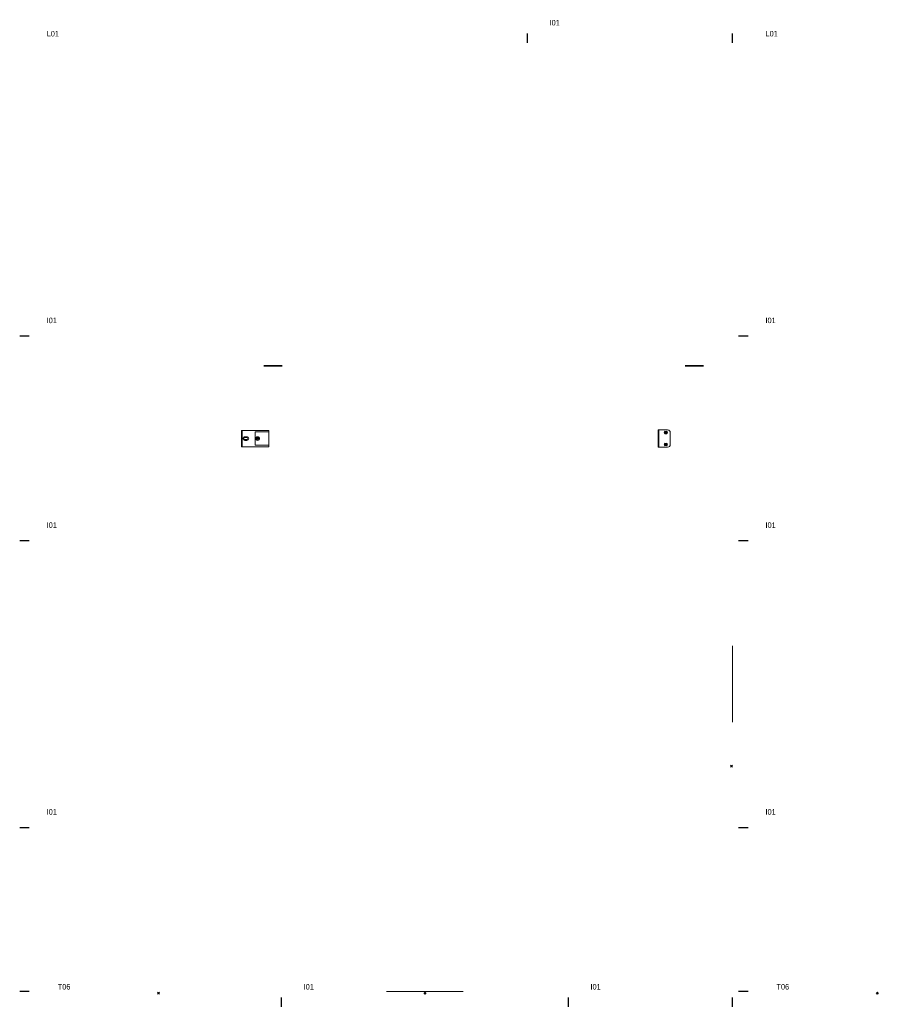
# Model space of a CAD drawing. Header units: inches. Extents: x 162 to 11993, y 18 to 332.
# Drawn here: x 7916.2 to 8043.2, y 41.7 to 187.2 of the extents above; entities that cross this region are included whole.
import ezdxf
from ezdxf.enums import TextEntityAlignment as Align

# ---------------------------------------------------------------- set-up
doc = ezdxf.new("R2010")
doc.units = ezdxf.units.IN
doc.header["$MEASUREMENT"] = 0
for name, color, linetype in [('DD2D_Geometry', 7, 'Continuous'), ('ENFASIS NEW', 7, 'Continuous'), ('Id Unión', 7, 'Continuous'), ('PV-26D', 7, 'Continuous')]:
    doc.layers.add(name, color=color, linetype=linetype)
doc.styles.get("Standard").update_dxf_attribs({"font": 'stylu.ttf'})

# ---------------------------------------------------------------- blocks, each defined once
blk = doc.blocks.new('DD40102466AB')
at = {"color": 1}
for p, q in [((0.0035, -0.0035), (-0.0035, 0.0035)), ((0.0035, 0.0035), (-0.0035, -0.0035))]:
    blk.add_line(p, q, dxfattribs=at)
blk.add_point((0, 0))
blk.add_point((0, 0))
blk.add_point((0, 0), dxfattribs=at)
blk = doc.blocks.new('DD40102442AB')
at = {"color": 1}
for p, q in [((0.0035, -0.0035), (-0.0035, 0.0035)), ((0.0035, 0.0035), (-0.0035, -0.0035))]:
    blk.add_line(p, q, dxfattribs=at)
blk.add_point((0, 0))
blk.add_point((0, 0))
blk.add_point((0, 0), dxfattribs=at)
blk = doc.blocks.new('DD40123072AB')
at = {"layer": 'PV-26D'}
for p, q in [((-0.8175, -0.1166, 0.75), (-0.7495, -0.1166, 0.75)), ((-0.7495, -0.1167, 0.75), (-0.8175, -0.1167, 0.75)), ((0.8175, -0.1166, 0.75), (0.7495, -0.1166, 0.75)), ((0.7495, -0.1167, 0.75), (0.8175, -0.1167, 0.75))]:
    blk.add_line(p, q, dxfattribs=at)
blk = doc.blocks.new('DD305172S')
at = {"color": 0, "linetype": 'Continuous', "lineweight": 0}
for p, q in [((-0.06, 0.0305, 0.722), (-0.0573, 0.0305, 0.722)), ((-0.06, -0.0305, 0.722), (-0.06, 0.0305, 0.722)), ((-0.0573, 0.0305, 0.722), (0.038, 0.0305, 0.722)), ((-0.0573, 0.0305, 0.722), (-0.0573, -0.0305, 0.722)), ((-0.0475, 0.007, 0.722), (-0.0405, 0.007, 0.722)), ((-0.0475, 0.004, 0.722), (-0.0475, 0.007, 0.722)), ((-0.0405, 0.004, 0.722), (-0.0475, 0.004, 0.722)), ((-0.0405, 0.007, 0.722), (-0.0405, 0.004, 0.722)), ((0.038, 0.025, 0.722), (-0.01, 0.025, 0.722)), ((-0.01, -0.025, 0.722), (-0.01, 0.025, 0.722)), ((0.038, 0.0305, 0.722), (0.042, 0.0305, 0.722)), ((0.0393, 0.025, 0.722), (0.038, 0.025, 0.722)), ((0.042, 0.025, 0.722), (0.0393, 0.025, 0.722)), ((0.042, 0.0112, 0.722), (0.042, 0.0305, 0.722)), ((0.042, 0.0096, 0.722), (0.042, 0.0112, 0.722)), ((0.042, -0.0096, 0.722), (0.042, 0.0096, 0.722)), ((1.49, 0.0308, 0.722), (1.49, 0.032, 0.722)), ((1.4935, 0.032, 0.722), (1.49, 0.032, 0.722)), ((1.49, 0.0112, 0.722), (1.49, 0.0308, 0.722)), ((1.49, 0.0096, 0.722), (1.49, 0.0112, 0.722)), ((1.49, -0.0096, 0.722), (1.49, 0.0096, 0.722)), ((1.4927, -0.032, 0.722), (1.4927, 0.032, 0.722)), ((1.525, 0.032, 0.722), (1.4935, 0.032, 0.722)), ((1.5204, 0.026, 0.722), (1.5157, 0.026, 0.722)), ((1.5157, 0.018, 0.722), (1.5204, 0.018, 0.722)), ((1.535, -0.022, 0.722), (1.535, 0.022, 0.722)), ((-0.0573, -0.0305, 0.722), (-0.06, -0.0305, 0.722)), ((-0.0573, -0.0305, 0.722), (0.038, -0.0305, 0.722)), ((-0.0475, -0.004, 0.722), (-0.0475, -0.007, 0.722)), ((-0.0475, -0.004, 0.722), (-0.0405, -0.004, 0.722)), ((-0.0405, -0.007, 0.722), (-0.0475, -0.007, 0.722)), ((-0.0405, -0.007, 0.722), (-0.0405, -0.004, 0.722)), ((-0.01, -0.025, 0.722), (0.038, -0.025, 0.722)), ((0.038, -0.025, 0.722), (0.0393, -0.025, 0.722)), ((0.038, -0.0305, 0.722), (0.042, -0.0305, 0.722)), ((0.0393, -0.025, 0.722), (0.042, -0.025, 0.722)), ((0.042, -0.0112, 0.722), (0.042, -0.0096, 0.722)), ((0.042, -0.0305, 0.722), (0.042, -0.0112, 0.722)), ((1.49, -0.0112, 0.722), (1.49, -0.0096, 0.722)), ((1.49, -0.0308, 0.722), (1.49, -0.0112, 0.722)), ((1.49, -0.032, 0.722), (1.49, -0.0308, 0.722)), ((1.4935, -0.032, 0.722), (1.49, -0.032, 0.722)), ((1.525, -0.032, 0.722), (1.4935, -0.032, 0.722)), ((1.5204, -0.018, 0.722), (1.5157, -0.018, 0.722)), ((1.5157, -0.026, 0.722), (1.5204, -0.026, 0.722))]:
    blk.add_line(p, q, dxfattribs=at)
at = {"color": 1}
for p, q in [((-0.0049, -0.0049, 0.722), (0.0049, 0.0049, 0.722)), ((0.0049, -0.0049, 0.722), (-0.0049, 0.0049, 0.722)), ((1.5131, 0.0171, 0.722), (1.523, 0.0269, 0.722)), ((1.523, 0.0171, 0.722), (1.5131, 0.0269, 0.722)), ((1.5131, -0.0269, 0.722), (1.523, -0.0171, 0.722)), ((1.523, -0.0269, 0.722), (1.5131, -0.0171, 0.722))]:
    blk.add_line(p, q, dxfattribs=at)
at = {"color": 0, "linetype": 'Continuous', "lineweight": 0}
for centre, radius, start, end in [((-0.0475, 0, 0.722), 0.00697, 90, 270), ((-0.0475, 0, 0.722), 0.00397, 90, 270), ((-0.0405, 0, 0.722), 0.00697, 270, 90), ((-0.0405, 0, 0.722), 0.00397, 270, 90), ((0, 0, 0.722), 0.00697, 90, 270), ((0, 0, 0.722), 0.00397, 90, 270), ((0, 0, 0.722), 0.00255, 90, 270), ((0, 0, 0.722), 0.00697, 270, 90), ((0, 0, 0.722), 0.00397, 270, 90), ((0, 0, 0.722), 0.00255, 270, 90), ((1.5157, 0.022, 0.722), 0.00397, 90, 270), ((1.5181, 0.022, 0.722), 0.00255, 90, 270), ((1.5181, 0.022, 0.722), 0.00255, 270, 90), ((1.5204, 0.022, 0.722), 0.00397, 270, 90), ((1.525, 0.022, 0.722), 0.01, 0, 90), ((1.5157, -0.022, 0.722), 0.00397, 90, 270), ((1.5181, -0.022, 0.722), 0.00255, 90, 270), ((1.5181, -0.022, 0.722), 0.00255, 270, 90), ((1.5204, -0.022, 0.722), 0.00397, 270, 90), ((1.525, -0.022, 0.722), 0.01, 270, 0)]:
    blk.add_arc(centre, radius, start, end, dxfattribs=at)
for p in [(0, 0, 0.722), (1.5181, 0.022, 0.722), (1.5181, -0.022, 0.722)]:
    blk.add_point(p)
blk = doc.blocks.new('DD40102436AB')
at = {"color": 1}
for p, q in [((0.0035, -0.0035), (-0.0035, 0.0035)), ((0.0035, 0.0035), (-0.0035, -0.0035))]:
    blk.add_line(p, q, dxfattribs=at)
blk.add_point((0, 0))
blk.add_point((0, 0))
blk.add_point((0, 0), dxfattribs=at)
blk = doc.blocks.new('DD101024423D')
blk.add_line((0, 0.0175), (0, -0.0175))
blk = doc.blocks.new('SPACE_DD10102442')
blk.add_blockref('DD101024423D', (0, 0))
blk = doc.blocks.new('DD101042423D')
blk.add_line((0, 0.0175), (0, -0.0175))
blk = doc.blocks.new('SPACE_DD10104242')
blk.add_blockref('DD101042423D', (0, 0))
blk = doc.blocks.new('DD101030423D')
blk.add_line((0, 0.0175), (0, -0.0175))
blk = doc.blocks.new('SPACE_DD10103042')
blk.add_blockref('DD101030423D', (0, 0))
blk = doc.blocks.new('DD101036423D')
blk.add_line((0, 0.0175), (0, -0.0175))
blk = doc.blocks.new('SPACE_DD10103642')
blk.add_blockref('DD101036423D', (0, 0))
blk = doc.blocks.new('DD101024303D')
blk.add_line((0, 0.0175), (0, -0.0175))
blk = doc.blocks.new('SPACE_DD10102430')
blk.add_blockref('DD101024303D', (0, 0))
blk = doc.blocks.new('DD101042303D')
blk.add_line((0, 0.0175), (0, -0.0175))
blk = doc.blocks.new('SPACE_DD10104230')
blk.add_blockref('DD101042303D', (0, 0))
blk = doc.blocks.new('DD101036303D')
blk.add_line((0, 0.0175), (0, -0.0175))
blk = doc.blocks.new('SPACE_DD10103630')
blk.add_blockref('DD101036303D', (0, 0))
blk = doc.blocks.new('DD20154205')
blk.add_attdef('A', text='', height=0.03).set_placement((0.5285, 0.076, 0.012), align=Align.MIDDLE_CENTER)
blk = doc.blocks.new('DD20114224')
blk.add_attdef('A', text='', height=0.03).set_placement((0.5285, 0.156, 0.012), align=Align.MIDDLE_CENTER)
blk = doc.blocks.new('DD20114212')
blk.add_attdef('A', text='', height=0.03).set_placement((0.5285, 0.156, 0.012), align=Align.MIDDLE_CENTER)
blk = doc.blocks.new('DD20153023')
blk.add_attdef('A', text='', height=0.03).set_placement((0.376, 0.156, 0.012), align=Align.MIDDLE_CENTER)
blk = doc.blocks.new('DD20113012')
blk.add_attdef('A', text='', height=0.03).set_placement((0.376, 0.156, 0.012), align=Align.MIDDLE_CENTER)
blk = doc.blocks.new('DD20113006')
blk.add_attdef('A', text='', height=0.03).set_placement((0.376, 0.076, 0.012), align=Align.MIDDLE_CENTER)
blk = doc.blocks.new('DD20153029')
blk.add_attdef('A', text='', height=0.03).set_placement((0.376, 0.156, 0.012), align=Align.MIDDLE_CENTER)
blk = doc.blocks.new('DD20154217')
blk.add_attdef('A', text='', height=0.03).set_placement((0.5285, 0.156, 0.012), align=Align.MIDDLE_CENTER)
blk = doc.blocks.new('DD20314212')
at = {"color": 0, "linetype": 'Continuous', "lineweight": 0}
for p, q in [((0.4935, 0.164, 0.012), (0.4935, 0.129, 0.012)), ((0.5635, 0.164, 0.012), (0.4935, 0.164, 0.012)), ((0.5635, 0.129, 0.012), (0.5635, 0.164, 0.012)), ((0.4935, 0.129, 0.012), (0.5635, 0.129, 0.012)), ((0.671, 0.1065, 0.012), (0.386, 0.1065, 0.012)), ((0.386, 0.1065, 0.012), (0.386, 0.0165, 0.012)), ((0.671, 0.0165, 0.012), (0.671, 0.1065, 0.012)), ((0.386, 0.0165, 0.012), (0.671, 0.0165, 0.012))]:
    blk.add_line(p, q, dxfattribs=at)
for centre, start, end in [((0.487, 0.1465, 0.012), 0, 180), ((0.57, 0.1465, 0.012), 0, 180), ((0.487, 0.1465, 0.012), 180, 0), ((0.57, 0.1465, 0.012), 180, 0)]:
    blk.add_arc(centre, 0.00159, start, end, dxfattribs=at)
blk.add_attdef('A', text='', height=0.03).set_placement((0.1483, 0.1978, 0.015), align=Align.MIDDLE_CENTER)
blk = doc.blocks.new('DD20152429')
blk.add_attdef('A', text='', height=0.03).set_placement((0.3, 0.156, 0.012), align=Align.MIDDLE_CENTER)
blk = doc.blocks.new('DD20112412')
blk.add_attdef('A', text='', height=0.03).set_placement((0.3, 0.156, 0.012), align=Align.MIDDLE_CENTER)
blk = doc.blocks.new('DD20153005')
blk.add_attdef('A', text='', height=0.03).set_placement((0.376, 0.076, 0.012), align=Align.MIDDLE_CENTER)
blk = doc.blocks.new('DD20113024')
blk.add_attdef('A', text='', height=0.03).set_placement((0.376, 0.156, 0.012), align=Align.MIDDLE_CENTER)
blk = doc.blocks.new('DD20152423')
blk.add_attdef('A', text='', height=0.03).set_placement((0.3, 0.156, 0.012), align=Align.MIDDLE_CENTER)
blk = doc.blocks.new('DD20112406')
blk.add_attdef('A', text='', height=0.03).set_placement((0.3, 0.076, 0.012), align=Align.MIDDLE_CENTER)
blk = doc.blocks.new('DD20154223')
blk.add_attdef('A', text='', height=0.03).set_placement((0.5285, 0.156, 0.012), align=Align.MIDDLE_CENTER)
blk = doc.blocks.new('DD20114206')
blk.add_attdef('A', text='', height=0.03).set_placement((0.5285, 0.076, 0.012), align=Align.MIDDLE_CENTER)
blk = doc.blocks.new('DD20153605')
blk.add_attdef('A', text='', height=0.03).set_placement((0.4525, 0.0721, 0.012), align=Align.MIDDLE_CENTER)
blk = doc.blocks.new('DD20113624')
blk.add_attdef('A', text='', height=0.03).set_placement((0.4525, 0.156, 0.012), align=Align.MIDDLE_CENTER)
blk = doc.blocks.new('DD20113612')
blk.add_attdef('A', text='', height=0.03).set_placement((0.4525, 0.156, 0.012), align=Align.MIDDLE_CENTER)
blk = doc.blocks.new('DD20153623')
blk.add_attdef('A', text='', height=0.03).set_placement((0.4525, 0.156, 0.012), align=Align.MIDDLE_CENTER)
blk = doc.blocks.new('DD20113606')
blk.add_attdef('A', text='', height=0.03).set_placement((0.4525, 0.076, 0.012), align=Align.MIDDLE_CENTER)
blk = doc.blocks.new('DD20153629')
blk.add_attdef('A', text='', height=0.03).set_placement((0.4525, 0.156, 0.012), align=Align.MIDDLE_CENTER)
blk = doc.blocks.new('DD80014214')
blk.add_attdef('A', text='', height=0.03).set_placement((0.5176, 0.1407, 0.009), align=Align.MIDDLE_CENTER)
blk = doc.blocks.new('DD80013014')
blk.add_attdef('A', text='', height=0.03).set_placement((0.3661, 0.1407, 0.009), align=Align.MIDDLE_CENTER)
blk = doc.blocks.new('DD80012414')
blk.add_attdef('A', text='', height=0.03).set_placement((0.3113, 0.1407, 0.009), align=Align.MIDDLE_CENTER)
blk = doc.blocks.new('DD80013614')
blk.add_attdef('A', text='', height=0.03).set_placement((0.5176, 0.1407, 0.009), align=Align.MIDDLE_CENTER)

msp = doc.modelspace()

# ---------------------------------------------------------------- block references
at = {"layer": 'DD2D_Geometry', "extrusion": (0, 1, 2.22045e-16)}
ref = msp.add_blockref('DD20113612', (-7990.31, 22.99, 185.66), dxfattribs=dict(at, xscale=39.3700787401575, yscale=39.3700787401575, zscale=39.3700787401575))
ref.add_attrib('A', 'TR0', dxfattribs={"layer": '0', "extrusion": (0, 1, 2.22045e-16), "height": 1.181}).set_placement((-7972.5, 29.13, 186.14), align=Align.MIDDLE_CENTER)
ref = msp.add_blockref('DD20113606', (-7990.31, 34.76, 185.66), dxfattribs=dict(at, xscale=39.3700787401575, yscale=39.3700787401575, zscale=39.3700787401575))
ref.add_attrib('A', 'TR0', dxfattribs={"layer": '0', "extrusion": (0, 1, 2.22045e-16), "height": 1.181}).set_placement((-7972.5, 37.76, 186.14), align=Align.MIDDLE_CENTER)
ref = msp.add_blockref('DD20153623', (-7990.31, 0, 185.66), dxfattribs=dict(at, xscale=39.3700787401575, yscale=39.3700787401575, zscale=39.3700787401575))
ref.add_attrib('A', 'S', dxfattribs={"layer": '0', "extrusion": (0, 1, 2.22045e-16), "height": 1.18}).set_placement((-7972.5, 6.14, 186.14), align=Align.MIDDLE_CENTER)
at = {"layer": 'DD2D_Geometry', "xscale": 39.3700787401575, "yscale": 39.3700787401575, "zscale": 39.3700787401575}
for name, p, rotation in [('SPACE_DD10103642', (7990.51, 184.55), 180), ('SPACE_DD10103042', (8020.51, 184.55), 180), ('SPACE_DD10104242', (7916.85, 140.93), 90), ('SPACE_DD10104242', (8022.12, 140.93), 90), ('SPACE_DD10103042', (7916.85, 110.93), 90), ('SPACE_DD10103042', (8022.12, 110.93), 90), ('SPACE_DD10104242', (7916.85, 68.92), 90), ('SPACE_DD10104242', (8022.12, 68.92), 90), ('SPACE_DD10102442', (7916.85, 44.9), 90), ('SPACE_DD10103630', (7954.48, 43.29), 180), ('SPACE_DD10104230', (7996.49, 43.29), 180), ('SPACE_DD10102430', (8020.51, 43.29), 180), ('SPACE_DD10102442', (8022.12, 44.9), 90)]:
    msp.add_blockref(name, p, dxfattribs=dict(at, rotation=rotation))
at = {"layer": 'DD2D_Geometry', "extrusion": (0, 1, 2.22045e-16)}
ref = msp.add_blockref('DD20113012', (-8020.31, 22.99, 185.66), dxfattribs=dict(at, xscale=39.3700787401575, yscale=39.3700787401575, zscale=39.3700787401575))
ref.add_attrib('A', 'TR0', dxfattribs={"layer": '0', "extrusion": (0, 1, 2.22045e-16), "height": 1.181}).set_placement((-8005.51, 29.13, 186.14), align=Align.MIDDLE_CENTER)
ref = msp.add_blockref('DD20113006', (-8020.31, 34.76, 185.66), dxfattribs=dict(at, xscale=39.3700787401575, yscale=39.3700787401575, zscale=39.3700787401575))
ref.add_attrib('A', 'TR0', dxfattribs={"layer": '0', "extrusion": (0, 1, 2.22045e-16), "height": 1.181}).set_placement((-8005.51, 37.76, 186.14), align=Align.MIDDLE_CENTER)
ref = msp.add_blockref('DD20153023', (-8020.31, 0, 185.66), dxfattribs=dict(at, xscale=39.3700787401575, yscale=39.3700787401575, zscale=39.3700787401575))
ref.add_attrib('A', 'S', dxfattribs={"layer": '0', "extrusion": (0, 1, 2.22045e-16), "height": 1.18}).set_placement((-8005.51, 6.14, 186.14), align=Align.MIDDLE_CENTER)
ref = msp.add_blockref('DD80013614', (-7990.51, 41.06, 184.31), dxfattribs=dict(at, xscale=39.3700787401575, yscale=39.3700787401575, zscale=39.3700787401575))
ref.add_attrib('A', 'V', dxfattribs={"layer": '0', "extrusion": (0, 1, 2.22045e-16), "height": 1.18}).set_placement((-7970.13, 46.6, 184.67), align=Align.MIDDLE_CENTER)
ref = msp.add_blockref('DD80013014', (-8020.51, 41.06, 184.31), dxfattribs=dict(at, xscale=39.3700787401575, yscale=39.3700787401575, zscale=39.3700787401575))
ref.add_attrib('A', 'V', dxfattribs={"layer": '0', "extrusion": (0, 1, 2.22045e-16), "height": 1.18}).set_placement((-8006.09, 46.6, 184.67), align=Align.MIDDLE_CENTER)
at = {"layer": 'DD2D_Geometry', "extrusion": (-1.22465e-16, -1, 2.22045e-16)}
ref = msp.add_blockref('DD20113624', (7954.68, 5.2, -183.43), dxfattribs=dict(at, xscale=39.3700787401575, yscale=39.3700787401575, zscale=39.3700787401575))
ref.add_attrib('A', 'TR0', dxfattribs={"layer": '0', "extrusion": (-1.22465e-16, -1, 2.22045e-16), "height": 1.181}).set_placement((7972.5, 11.34, -182.96), align=Align.MIDDLE_CENTER)
ref = msp.add_blockref('DD20113612', (7954.68, 28.98, -183.43), dxfattribs=dict(at, xscale=39.3700787401575, yscale=39.3700787401575, zscale=39.3700787401575))
ref.add_attrib('A', 'TR0', dxfattribs={"layer": '0', "extrusion": (-1.22465e-16, -1, 2.22045e-16), "height": 1.181}).set_placement((7972.5, 35.12, -182.96), align=Align.MIDDLE_CENTER)
ref = msp.add_blockref('DD20153605', (7954.68, 0, -183.43), dxfattribs=dict(at, xscale=39.3700787401575, yscale=39.3700787401575, zscale=39.3700787401575))
ref.add_attrib('A', 'S', dxfattribs={"layer": '0', "extrusion": (-1.22465e-16, -1, 2.22045e-16), "height": 1.18}).set_placement((7972.5, 2.84, -182.96), align=Align.MIDDLE_CENTER)
ref = msp.add_blockref('DD20113024', (7990.7, 5.2, -183.43), dxfattribs=dict(at, xscale=39.3700787401575, yscale=39.3700787401575, zscale=39.3700787401575))
ref.add_attrib('A', 'TR0', dxfattribs={"layer": '0', "extrusion": (-1.22465e-16, -1, 2.22045e-16), "height": 1.181}).set_placement((8005.51, 11.34, -182.96), align=Align.MIDDLE_CENTER)
ref = msp.add_blockref('DD20113012', (7990.7, 28.98, -183.43), dxfattribs=dict(at, xscale=39.3700787401575, yscale=39.3700787401575, zscale=39.3700787401575))
ref.add_attrib('A', 'TR0', dxfattribs={"layer": '0', "extrusion": (-1.22465e-16, -1, 2.22045e-16), "height": 1.181}).set_placement((8005.51, 35.12, -182.96), align=Align.MIDDLE_CENTER)
ref = msp.add_blockref('DD20153005', (7990.7, 0, -183.43), dxfattribs=dict(at, xscale=39.3700787401575, yscale=39.3700787401575, zscale=39.3700787401575))
ref.add_attrib('A', 'S', dxfattribs={"layer": '0', "extrusion": (-1.22465e-16, -1, 2.22045e-16), "height": 1.18}).set_placement((8005.51, 2.99, -182.96), align=Align.MIDDLE_CENTER)
at = {"layer": 'DD2D_Geometry', "extrusion": (1, 0, 2.22045e-16)}
ref = msp.add_blockref('DD20114224', (141.12, 5.2, 7917.96), dxfattribs=dict(at, xscale=39.3700787401575, yscale=39.3700787401575, zscale=39.3700787401575))
ref.add_attrib('A', 'TR0', dxfattribs={"layer": '0', "extrusion": (1, 0, 2.22045e-16), "height": 1.181}).set_placement((161.93, 11.34, 7918.43), align=Align.MIDDLE_CENTER)
ref = msp.add_blockref('DD20114212', (141.12, 28.98, 7917.96), dxfattribs=dict(at, xscale=39.3700787401575, yscale=39.3700787401575, zscale=39.3700787401575))
ref.add_attrib('A', 'TR0', dxfattribs={"layer": '0', "extrusion": (1, 0, 2.22045e-16), "height": 1.181}).set_placement((161.93, 35.12, 7918.43), align=Align.MIDDLE_CENTER)
at = {"layer": 'DD2D_Geometry', "extrusion": (-1, 1.22465e-16, 2.22045e-16)}
ref = msp.add_blockref('DD20114224', (-182.74, 5.2, -8021.01), dxfattribs=dict(at, xscale=39.3700787401575, yscale=39.3700787401575, zscale=39.3700787401575))
ref.add_attrib('A', 'TR0', dxfattribs={"layer": '0', "extrusion": (-1, 1.22465e-16, 2.22045e-16), "height": 1.181}).set_placement((-161.93, 11.34, -8020.53), align=Align.MIDDLE_CENTER)
ref = msp.add_blockref('DD20114212', (-182.74, 28.98, -8021.01), dxfattribs=dict(at, xscale=39.3700787401575, yscale=39.3700787401575, zscale=39.3700787401575))
ref.add_attrib('A', 'TR0', dxfattribs={"layer": '0', "extrusion": (-1, 1.22465e-16, 2.22045e-16), "height": 1.181}).set_placement((-161.93, 35.12, -8020.53), align=Align.MIDDLE_CENTER)
at = {"layer": 'DD2D_Geometry', "extrusion": (1, 0, 2.22045e-16)}
ref = msp.add_blockref('DD20114224', (141.12, 5.2, 8023.24), dxfattribs=dict(at, xscale=39.3700787401575, yscale=39.3700787401575, zscale=39.3700787401575))
ref.add_attrib('A', 'TR0', dxfattribs={"layer": '0', "extrusion": (1, 0, 2.22045e-16), "height": 1.181}).set_placement((161.93, 11.34, 8023.71), align=Align.MIDDLE_CENTER)
ref = msp.add_blockref('DD20114212', (141.12, 28.98, 8023.24), dxfattribs=dict(at, xscale=39.3700787401575, yscale=39.3700787401575, zscale=39.3700787401575))
ref.add_attrib('A', 'TR0', dxfattribs={"layer": '0', "extrusion": (1, 0, 2.22045e-16), "height": 1.181}).set_placement((161.93, 35.12, 8023.71), align=Align.MIDDLE_CENTER)
ref = msp.add_blockref('DD80014214', (140.93, 41.06, 7916.61), dxfattribs=dict(at, xscale=39.3700787401575, yscale=39.3700787401575, zscale=39.3700787401575))
ref.add_attrib('A', 'V', dxfattribs={"layer": '0', "extrusion": (1, 0, 2.22045e-16), "height": 1.18}).set_placement((161.31, 46.6, 7916.96), align=Align.MIDDLE_CENTER)
ref = msp.add_blockref('DD20154205', (141.12, 0, 7917.96), dxfattribs=dict(at, xscale=39.3700787401575, yscale=39.3700787401575, zscale=39.3700787401575))
ref.add_attrib('A', 'S', dxfattribs={"layer": '0', "extrusion": (1, 0, 2.22045e-16), "height": 1.18}).set_placement((161.93, 2.99, 7918.43), align=Align.MIDDLE_CENTER)
at = {"layer": 'DD2D_Geometry', "extrusion": (-1, 1.22465e-16, 2.22045e-16)}
ref = msp.add_blockref('DD20154205', (-182.74, 0, -8021.01), dxfattribs=dict(at, xscale=39.3700787401575, yscale=39.3700787401575, zscale=39.3700787401575))
ref.add_attrib('A', 'S', dxfattribs={"layer": '0', "extrusion": (-1, 1.22465e-16, 2.22045e-16), "height": 1.18}).set_placement((-161.93, 2.99, -8020.53), align=Align.MIDDLE_CENTER)
at = {"layer": 'DD2D_Geometry', "extrusion": (1, 0, 2.22045e-16)}
ref = msp.add_blockref('DD80014214', (140.93, 41.06, 8021.88), dxfattribs=dict(at, xscale=39.3700787401575, yscale=39.3700787401575, zscale=39.3700787401575))
ref.add_attrib('A', 'V', dxfattribs={"layer": '0', "extrusion": (1, 0, 2.22045e-16), "height": 1.18}).set_placement((161.31, 46.6, 8022.24), align=Align.MIDDLE_CENTER)
ref = msp.add_blockref('DD20154205', (141.12, 0, 8023.24), dxfattribs=dict(at, xscale=39.3700787401575, yscale=39.3700787401575, zscale=39.3700787401575))
ref.add_attrib('A', 'S', dxfattribs={"layer": '0', "extrusion": (1, 0, 2.22045e-16), "height": 1.18}).set_placement((161.93, 2.99, 8023.71), align=Align.MIDDLE_CENTER)
ref = msp.add_blockref('DD20113012', (111.12, 22.99, 7917.96), dxfattribs=dict(at, xscale=39.3700787401575, yscale=39.3700787401575, zscale=39.3700787401575))
ref.add_attrib('A', 'TR0', dxfattribs={"layer": '0', "extrusion": (1, 0, 2.22045e-16), "height": 1.181}).set_placement((125.93, 29.13, 7918.43), align=Align.MIDDLE_CENTER)
ref = msp.add_blockref('DD20113006', (111.12, 34.76, 7917.96), dxfattribs=dict(at, xscale=39.3700787401575, yscale=39.3700787401575, zscale=39.3700787401575))
ref.add_attrib('A', 'TR0', dxfattribs={"layer": '0', "extrusion": (1, 0, 2.22045e-16), "height": 1.181}).set_placement((125.93, 37.76, 7918.43), align=Align.MIDDLE_CENTER)
at = {"layer": 'DD2D_Geometry', "extrusion": (-1, 1.22465e-16, 2.22045e-16)}
ref = msp.add_blockref('DD20113012', (-140.73, 28.98, -8021.01), dxfattribs=dict(at, xscale=39.3700787401575, yscale=39.3700787401575, zscale=39.3700787401575))
ref.add_attrib('A', 'TR0', dxfattribs={"layer": '0', "extrusion": (-1, 1.22465e-16, 2.22045e-16), "height": 1.181}).set_placement((-125.93, 35.12, -8020.53), align=Align.MIDDLE_CENTER)
at = {"layer": 'DD2D_Geometry', "extrusion": (1, 0, 2.22045e-16)}
ref = msp.add_blockref('DD20113012', (111.12, 22.99, 8023.24), dxfattribs=dict(at, xscale=39.3700787401575, yscale=39.3700787401575, zscale=39.3700787401575))
ref.add_attrib('A', 'TR0', dxfattribs={"layer": '0', "extrusion": (1, 0, 2.22045e-16), "height": 1.181}).set_placement((125.93, 29.13, 8023.71), align=Align.MIDDLE_CENTER)
ref = msp.add_blockref('DD20113006', (111.12, 34.76, 8023.24), dxfattribs=dict(at, xscale=39.3700787401575, yscale=39.3700787401575, zscale=39.3700787401575))
ref.add_attrib('A', 'TR0', dxfattribs={"layer": '0', "extrusion": (1, 0, 2.22045e-16), "height": 1.181}).set_placement((125.93, 37.76, 8023.71), align=Align.MIDDLE_CENTER)
ref = msp.add_blockref('DD80013014', (110.93, 41.06, 7916.61), dxfattribs=dict(at, xscale=39.3700787401575, yscale=39.3700787401575, zscale=39.3700787401575))
ref.add_attrib('A', 'V', dxfattribs={"layer": '0', "extrusion": (1, 0, 2.22045e-16), "height": 1.18}).set_placement((125.34, 46.6, 7916.96), align=Align.MIDDLE_CENTER)
ref = msp.add_blockref('DD20153023', (111.12, 0, 7917.96), dxfattribs=dict(at, xscale=39.3700787401575, yscale=39.3700787401575, zscale=39.3700787401575))
ref.add_attrib('A', 'S', dxfattribs={"layer": '0', "extrusion": (1, 0, 2.22045e-16), "height": 1.18}).set_placement((125.93, 6.14, 7918.43), align=Align.MIDDLE_CENTER)
at = {"layer": 'DD2D_Geometry', "extrusion": (-1, 1.22465e-16, 2.22045e-16)}
ref = msp.add_blockref('DD20153029', (-140.73, 0, -8021.01), dxfattribs=dict(at, xscale=39.3700787401575, yscale=39.3700787401575, zscale=39.3700787401575))
ref.add_attrib('A', 'S', dxfattribs={"layer": '0', "extrusion": (-1, 1.22465e-16, 2.22045e-16), "height": 1.18}).set_placement((-125.93, 6.14, -8020.53), align=Align.MIDDLE_CENTER)
at = {"layer": 'DD2D_Geometry', "extrusion": (1, 0, 2.22045e-16)}
ref = msp.add_blockref('DD80013014', (110.93, 41.06, 8021.88), dxfattribs=dict(at, xscale=39.3700787401575, yscale=39.3700787401575, zscale=39.3700787401575))
ref.add_attrib('A', 'V', dxfattribs={"layer": '0', "extrusion": (1, 0, 2.22045e-16), "height": 1.18}).set_placement((125.34, 46.6, 8022.24), align=Align.MIDDLE_CENTER)
ref = msp.add_blockref('DD20153023', (111.12, 0, 8023.24), dxfattribs=dict(at, xscale=39.3700787401575, yscale=39.3700787401575, zscale=39.3700787401575))
ref.add_attrib('A', 'S', dxfattribs={"layer": '0', "extrusion": (1, 0, 2.22045e-16), "height": 1.18}).set_placement((125.93, 6.14, 8023.71), align=Align.MIDDLE_CENTER)
at = {"layer": 'DD2D_Geometry', "extrusion": (-1, 1.22465e-16, 2.22045e-16)}
ref = msp.add_blockref('DD20314212', (-110.73, 16.97, -8021.01), dxfattribs=dict(at, xscale=39.3700787401575, yscale=39.3700787401575, zscale=39.3700787401575))
ref.add_attrib('A', 'S', dxfattribs={"layer": '0', "extrusion": (-1, 1.22465e-16, 2.22045e-16), "height": 1.18}).set_placement((-104.89, 24.76, -8020.42), align=Align.MIDDLE_CENTER)
at = {"layer": 'DD2D_Geometry', "extrusion": (1, 0, 2.22045e-16)}
ref = msp.add_blockref('DD20114224', (69.12, 5.2, 7917.96), dxfattribs=dict(at, xscale=39.3700787401575, yscale=39.3700787401575, zscale=39.3700787401575))
ref.add_attrib('A', 'TR0', dxfattribs={"layer": '0', "extrusion": (1, 0, 2.22045e-16), "height": 1.181}).set_placement((89.92, 11.34, 7918.43), align=Align.MIDDLE_CENTER)
ref = msp.add_blockref('DD20114212', (69.12, 28.98, 7917.96), dxfattribs=dict(at, xscale=39.3700787401575, yscale=39.3700787401575, zscale=39.3700787401575))
ref.add_attrib('A', 'TR0', dxfattribs={"layer": '0', "extrusion": (1, 0, 2.22045e-16), "height": 1.181}).set_placement((89.92, 35.12, 7918.43), align=Align.MIDDLE_CENTER)
ref = msp.add_blockref('DD20154205', (69.12, 0, 7917.96), dxfattribs=dict(at, xscale=39.3700787401575, yscale=39.3700787401575, zscale=39.3700787401575))
ref.add_attrib('A', 'S', dxfattribs={"layer": '0', "extrusion": (1, 0, 2.22045e-16), "height": 1.18}).set_placement((89.92, 2.99, 7918.43), align=Align.MIDDLE_CENTER)
at = {"layer": 'DD2D_Geometry', "extrusion": (-1, 1.22465e-16, 2.22045e-16)}
ref = msp.add_blockref('DD20114212', (-110.73, 28.74, -8021.01), dxfattribs=dict(at, xscale=39.3700787401575, yscale=39.3700787401575, zscale=39.3700787401575))
ref.add_attrib('A', 'TR0', dxfattribs={"layer": '0', "extrusion": (-1, 1.22465e-16, 2.22045e-16), "height": 1.181}).set_placement((-89.92, 34.88, -8020.53), align=Align.MIDDLE_CENTER)
ref = msp.add_blockref('DD20154217', (-110.73, 0, -8021.01), dxfattribs=dict(at, xscale=39.3700787401575, yscale=39.3700787401575, zscale=39.3700787401575))
ref.add_attrib('A', 'S', dxfattribs={"layer": '0', "extrusion": (-1, 1.22465e-16, 2.22045e-16), "height": 1.18}).set_placement((-89.92, 6.14, -8020.53), align=Align.MIDDLE_CENTER)
at = {"layer": 'DD2D_Geometry', "extrusion": (1, 0, 2.22045e-16)}
ref = msp.add_blockref('DD20114224', (69.12, 5.2, 8023.24), dxfattribs=dict(at, xscale=39.3700787401575, yscale=39.3700787401575, zscale=39.3700787401575))
ref.add_attrib('A', 'TR0', dxfattribs={"layer": '0', "extrusion": (1, 0, 2.22045e-16), "height": 1.181}).set_placement((89.92, 11.34, 8023.71), align=Align.MIDDLE_CENTER)
ref = msp.add_blockref('DD20114212', (69.12, 28.98, 8023.24), dxfattribs=dict(at, xscale=39.3700787401575, yscale=39.3700787401575, zscale=39.3700787401575))
ref.add_attrib('A', 'TR0', dxfattribs={"layer": '0', "extrusion": (1, 0, 2.22045e-16), "height": 1.181}).set_placement((89.92, 35.12, 8023.71), align=Align.MIDDLE_CENTER)
ref = msp.add_blockref('DD20154205', (69.12, 0, 8023.24), dxfattribs=dict(at, xscale=39.3700787401575, yscale=39.3700787401575, zscale=39.3700787401575))
ref.add_attrib('A', 'S', dxfattribs={"layer": '0', "extrusion": (1, 0, 2.22045e-16), "height": 1.18}).set_placement((89.92, 2.99, 8023.71), align=Align.MIDDLE_CENTER)
ref = msp.add_blockref('DD80014214', (68.92, 41.06, 7916.61), dxfattribs=dict(at, xscale=39.3700787401575, yscale=39.3700787401575, zscale=39.3700787401575))
ref.add_attrib('A', 'V', dxfattribs={"layer": '0', "extrusion": (1, 0, 2.22045e-16), "height": 1.18}).set_placement((89.3, 46.6, 7916.96), align=Align.MIDDLE_CENTER)
ref = msp.add_blockref('DD80014214', (68.92, 41.06, 8021.88), dxfattribs=dict(at, xscale=39.3700787401575, yscale=39.3700787401575, zscale=39.3700787401575))
ref.add_attrib('A', 'V', dxfattribs={"layer": '0', "extrusion": (1, 0, 2.22045e-16), "height": 1.18}).set_placement((89.3, 46.6, 8022.24), align=Align.MIDDLE_CENTER)
ref = msp.add_blockref('DD20112412', (45.1, 28.98, 7917.96), dxfattribs=dict(at, xscale=39.3700787401575, yscale=39.3700787401575, zscale=39.3700787401575))
ref.add_attrib('A', 'TR0', dxfattribs={"layer": '0', "extrusion": (1, 0, 2.22045e-16), "height": 1.181}).set_placement((56.91, 35.12, 7918.43), align=Align.MIDDLE_CENTER)
at = {"layer": 'DD2D_Geometry', "extrusion": (-1, 1.22465e-16, 2.22045e-16)}
ref = msp.add_blockref('DD20112412', (-68.72, 28.98, -8021.01), dxfattribs=dict(at, xscale=39.3700787401575, yscale=39.3700787401575, zscale=39.3700787401575))
ref.add_attrib('A', 'TR0', dxfattribs={"layer": '0', "extrusion": (-1, 1.22465e-16, 2.22045e-16), "height": 1.181}).set_placement((-56.91, 35.12, -8020.53), align=Align.MIDDLE_CENTER)
at = {"layer": 'DD2D_Geometry', "extrusion": (1, 0, 2.22045e-16)}
ref = msp.add_blockref('DD20112412', (45.1, 28.98, 8023.24), dxfattribs=dict(at, xscale=39.3700787401575, yscale=39.3700787401575, zscale=39.3700787401575))
ref.add_attrib('A', 'TR0', dxfattribs={"layer": '0', "extrusion": (1, 0, 2.22045e-16), "height": 1.181}).set_placement((56.91, 35.12, 8023.71), align=Align.MIDDLE_CENTER)
ref = msp.add_blockref('DD80012414', (44.9, 41.06, 7916.61), dxfattribs=dict(at, xscale=39.3700787401575, yscale=39.3700787401575, zscale=39.3700787401575))
ref.add_attrib('A', 'V', dxfattribs={"layer": '0', "extrusion": (1, 0, 2.22045e-16), "height": 1.18}).set_placement((57.16, 46.6, 7916.96), align=Align.MIDDLE_CENTER)
ref = msp.add_blockref('DD20152429', (45.1, 0, 7917.96), dxfattribs=dict(at, xscale=39.3700787401575, yscale=39.3700787401575, zscale=39.3700787401575))
ref.add_attrib('A', 'S', dxfattribs={"layer": '0', "extrusion": (1, 0, 2.22045e-16), "height": 1.18}).set_placement((56.91, 6.14, 7918.43), align=Align.MIDDLE_CENTER)
at = {"layer": 'DD2D_Geometry', "extrusion": (-1, 1.22465e-16, 2.22045e-16)}
ref = msp.add_blockref('DD20152429', (-68.72, 0, -8021.01), dxfattribs=dict(at, xscale=39.3700787401575, yscale=39.3700787401575, zscale=39.3700787401575))
ref.add_attrib('A', 'S', dxfattribs={"layer": '0', "extrusion": (-1, 1.22465e-16, 2.22045e-16), "height": 1.18}).set_placement((-56.91, 6.14, -8020.53), align=Align.MIDDLE_CENTER)
at = {"layer": 'DD2D_Geometry', "extrusion": (1, 0, 2.22045e-16)}
ref = msp.add_blockref('DD80012414', (44.9, 41.06, 8021.88), dxfattribs=dict(at, xscale=39.3700787401575, yscale=39.3700787401575, zscale=39.3700787401575))
ref.add_attrib('A', 'V', dxfattribs={"layer": '0', "extrusion": (1, 0, 2.22045e-16), "height": 1.18}).set_placement((57.16, 46.6, 8022.24), align=Align.MIDDLE_CENTER)
ref = msp.add_blockref('DD20152429', (45.1, 0, 8023.24), dxfattribs=dict(at, xscale=39.3700787401575, yscale=39.3700787401575, zscale=39.3700787401575))
ref.add_attrib('A', 'S', dxfattribs={"layer": '0', "extrusion": (1, 0, 2.22045e-16), "height": 1.18}).set_placement((56.91, 6.14, 8023.71), align=Align.MIDDLE_CENTER)
at = {"layer": 'DD2D_Geometry', "extrusion": (0, 1, 2.22045e-16)}
ref = msp.add_blockref('DD20153629', (-7954.29, 0, 44.4), dxfattribs=dict(at, xscale=39.3700787401575, yscale=39.3700787401575, zscale=39.3700787401575))
ref.add_attrib('A', 'S', dxfattribs={"layer": '0', "extrusion": (0, 1, 2.22045e-16), "height": 1.18}).set_placement((-7936.47, 6.14, 44.88), align=Align.MIDDLE_CENTER)
ref = msp.add_blockref('DD20314212', (-7996.29, 16.97, 44.4), dxfattribs=dict(at, xscale=39.3700787401575, yscale=39.3700787401575, zscale=39.3700787401575))
ref.add_attrib('A', 'S', dxfattribs={"layer": '0', "extrusion": (0, 1, 2.22045e-16), "height": 1.18}).set_placement((-7990.45, 24.76, 44.99), align=Align.MIDDLE_CENTER)
ref = msp.add_blockref('DD20154217', (-7996.29, 0, 44.4), dxfattribs=dict(at, xscale=39.3700787401575, yscale=39.3700787401575, zscale=39.3700787401575))
ref.add_attrib('A', 'S', dxfattribs={"layer": '0', "extrusion": (0, 1, 2.22045e-16), "height": 1.18}).set_placement((-7975.49, 6.14, 44.88), align=Align.MIDDLE_CENTER)
ref = msp.add_blockref('DD20152429', (-8020.31, 0, 44.4), dxfattribs=dict(at, xscale=39.3700787401575, yscale=39.3700787401575, zscale=39.3700787401575))
ref.add_attrib('A', 'S', dxfattribs={"layer": '0', "extrusion": (0, 1, 2.22045e-16), "height": 1.18}).set_placement((-8008.5, 6.14, 44.88), align=Align.MIDDLE_CENTER)
ref = msp.add_blockref('DD20153629', (-8059.56, 0, 44.4), dxfattribs=dict(at, xscale=39.3700787401575, yscale=39.3700787401575, zscale=39.3700787401575))
ref.add_attrib('A', 'S', dxfattribs={"layer": '0', "extrusion": (0, 1, 2.22045e-16), "height": 1.18}).set_placement((-8041.75, 6.14, 44.88), align=Align.MIDDLE_CENTER)
at = {"layer": 'DD2D_Geometry', "extrusion": (-1.22465e-16, -1, 2.22045e-16)}
ref = msp.add_blockref('DD20113606', (7918.66, 22.99, -42.17), dxfattribs=dict(at, xscale=39.3700787401575, yscale=39.3700787401575, zscale=39.3700787401575))
ref.add_attrib('A', 'TR0', dxfattribs={"layer": '0', "extrusion": (-1.22465e-16, -1, 2.22045e-16), "height": 1.181}).set_placement((7936.47, 25.98, -41.7), align=Align.MIDDLE_CENTER)
ref = msp.add_blockref('DD20153623', (7918.66, 0, -42.17), dxfattribs=dict(at, xscale=39.3700787401575, yscale=39.3700787401575, zscale=39.3700787401575))
ref.add_attrib('A', 'S', dxfattribs={"layer": '0', "extrusion": (-1.22465e-16, -1, 2.22045e-16), "height": 1.18}).set_placement((7936.47, 6.14, -41.7), align=Align.MIDDLE_CENTER)
ref = msp.add_blockref('DD20114206', (7954.68, 22.99, -42.17), dxfattribs=dict(at, xscale=39.3700787401575, yscale=39.3700787401575, zscale=39.3700787401575))
ref.add_attrib('A', 'TR0', dxfattribs={"layer": '0', "extrusion": (-1.22465e-16, -1, 2.22045e-16), "height": 1.181}).set_placement((7975.49, 25.98, -41.7), align=Align.MIDDLE_CENTER)
ref = msp.add_blockref('DD20154223', (7954.68, 0, -42.17), dxfattribs=dict(at, xscale=39.3700787401575, yscale=39.3700787401575, zscale=39.3700787401575))
ref.add_attrib('A', 'S', dxfattribs={"layer": '0', "extrusion": (-1.22465e-16, -1, 2.22045e-16), "height": 1.18}).set_placement((7975.49, 6.14, -41.7), align=Align.MIDDLE_CENTER)
ref = msp.add_blockref('DD20112406', (7996.69, 22.99, -42.17), dxfattribs=dict(at, xscale=39.3700787401575, yscale=39.3700787401575, zscale=39.3700787401575))
ref.add_attrib('A', 'TR0', dxfattribs={"layer": '0', "extrusion": (-1.22465e-16, -1, 2.22045e-16), "height": 1.181}).set_placement((8008.5, 25.98, -41.7), align=Align.MIDDLE_CENTER)
ref = msp.add_blockref('DD20152423', (7996.69, 0, -42.17), dxfattribs=dict(at, xscale=39.3700787401575, yscale=39.3700787401575, zscale=39.3700787401575))
ref.add_attrib('A', 'S', dxfattribs={"layer": '0', "extrusion": (-1.22465e-16, -1, 2.22045e-16), "height": 1.18}).set_placement((8008.5, 6.14, -41.7), align=Align.MIDDLE_CENTER)
ref = msp.add_blockref('DD20113606', (8023.93, 22.99, -42.17), dxfattribs=dict(at, xscale=39.3700787401575, yscale=39.3700787401575, zscale=39.3700787401575))
ref.add_attrib('A', 'TR0', dxfattribs={"layer": '0', "extrusion": (-1.22465e-16, -1, 2.22045e-16), "height": 1.181}).set_placement((8041.75, 25.98, -41.7), align=Align.MIDDLE_CENTER)
ref = msp.add_blockref('DD20153623', (8023.93, 0, -42.17), dxfattribs=dict(at, xscale=39.3700787401575, yscale=39.3700787401575, zscale=39.3700787401575))
ref.add_attrib('A', 'S', dxfattribs={"layer": '0', "extrusion": (-1.22465e-16, -1, 2.22045e-16), "height": 1.18}).set_placement((8041.75, 6.14, -41.7), align=Align.MIDDLE_CENTER)
at = {"layer": 'ENFASIS NEW', "xscale": 39.3700787401575, "yscale": 39.3700787401575, "zscale": 39.3700787401575}
for name, p in [('DD40123072AB', (7984.09, 141.15)), ('DD305172S', (7950.99, 125.89))]:
    msp.add_blockref(name, p, dxfattribs=at)
for name, p, rotation in [('DD40102466AB', (8020.38, 77.9), 270), ('DD40102436AB', (7936.47, 44.64), 180), ('DD40102442AB', (7975.49, 44.64), 180), ('DD40102436AB', (8041.75, 44.64), 180)]:
    msp.add_blockref(name, p, dxfattribs=dict(at, rotation=rotation))

# ---------------------------------------------------------------- texts
at = {"layer": 'Id Unión'}
for s, p in [('I01', (7993.74, 186.42)), ('L01', (7920.08, 184.81)), ('L01', (8025.36, 184.81)), ('I01', (7920.08, 142.8)), ('I01', (8025.36, 142.8)), ('I01', (7920.08, 112.8)), ('I01', (8025.36, 112.8)), ('I01', (7920.08, 70.79)), ('I01', (8025.36, 70.79)), ('T06', (7921.7, 45.16)), ('I01', (7957.72, 45.16)), ('I01', (7999.73, 45.16)), ('T06', (8026.97, 45.16))]:
    msp.add_text(s, height=0.807, dxfattribs=at).set_placement(p)

doc.saveas('drawing.dxf')
